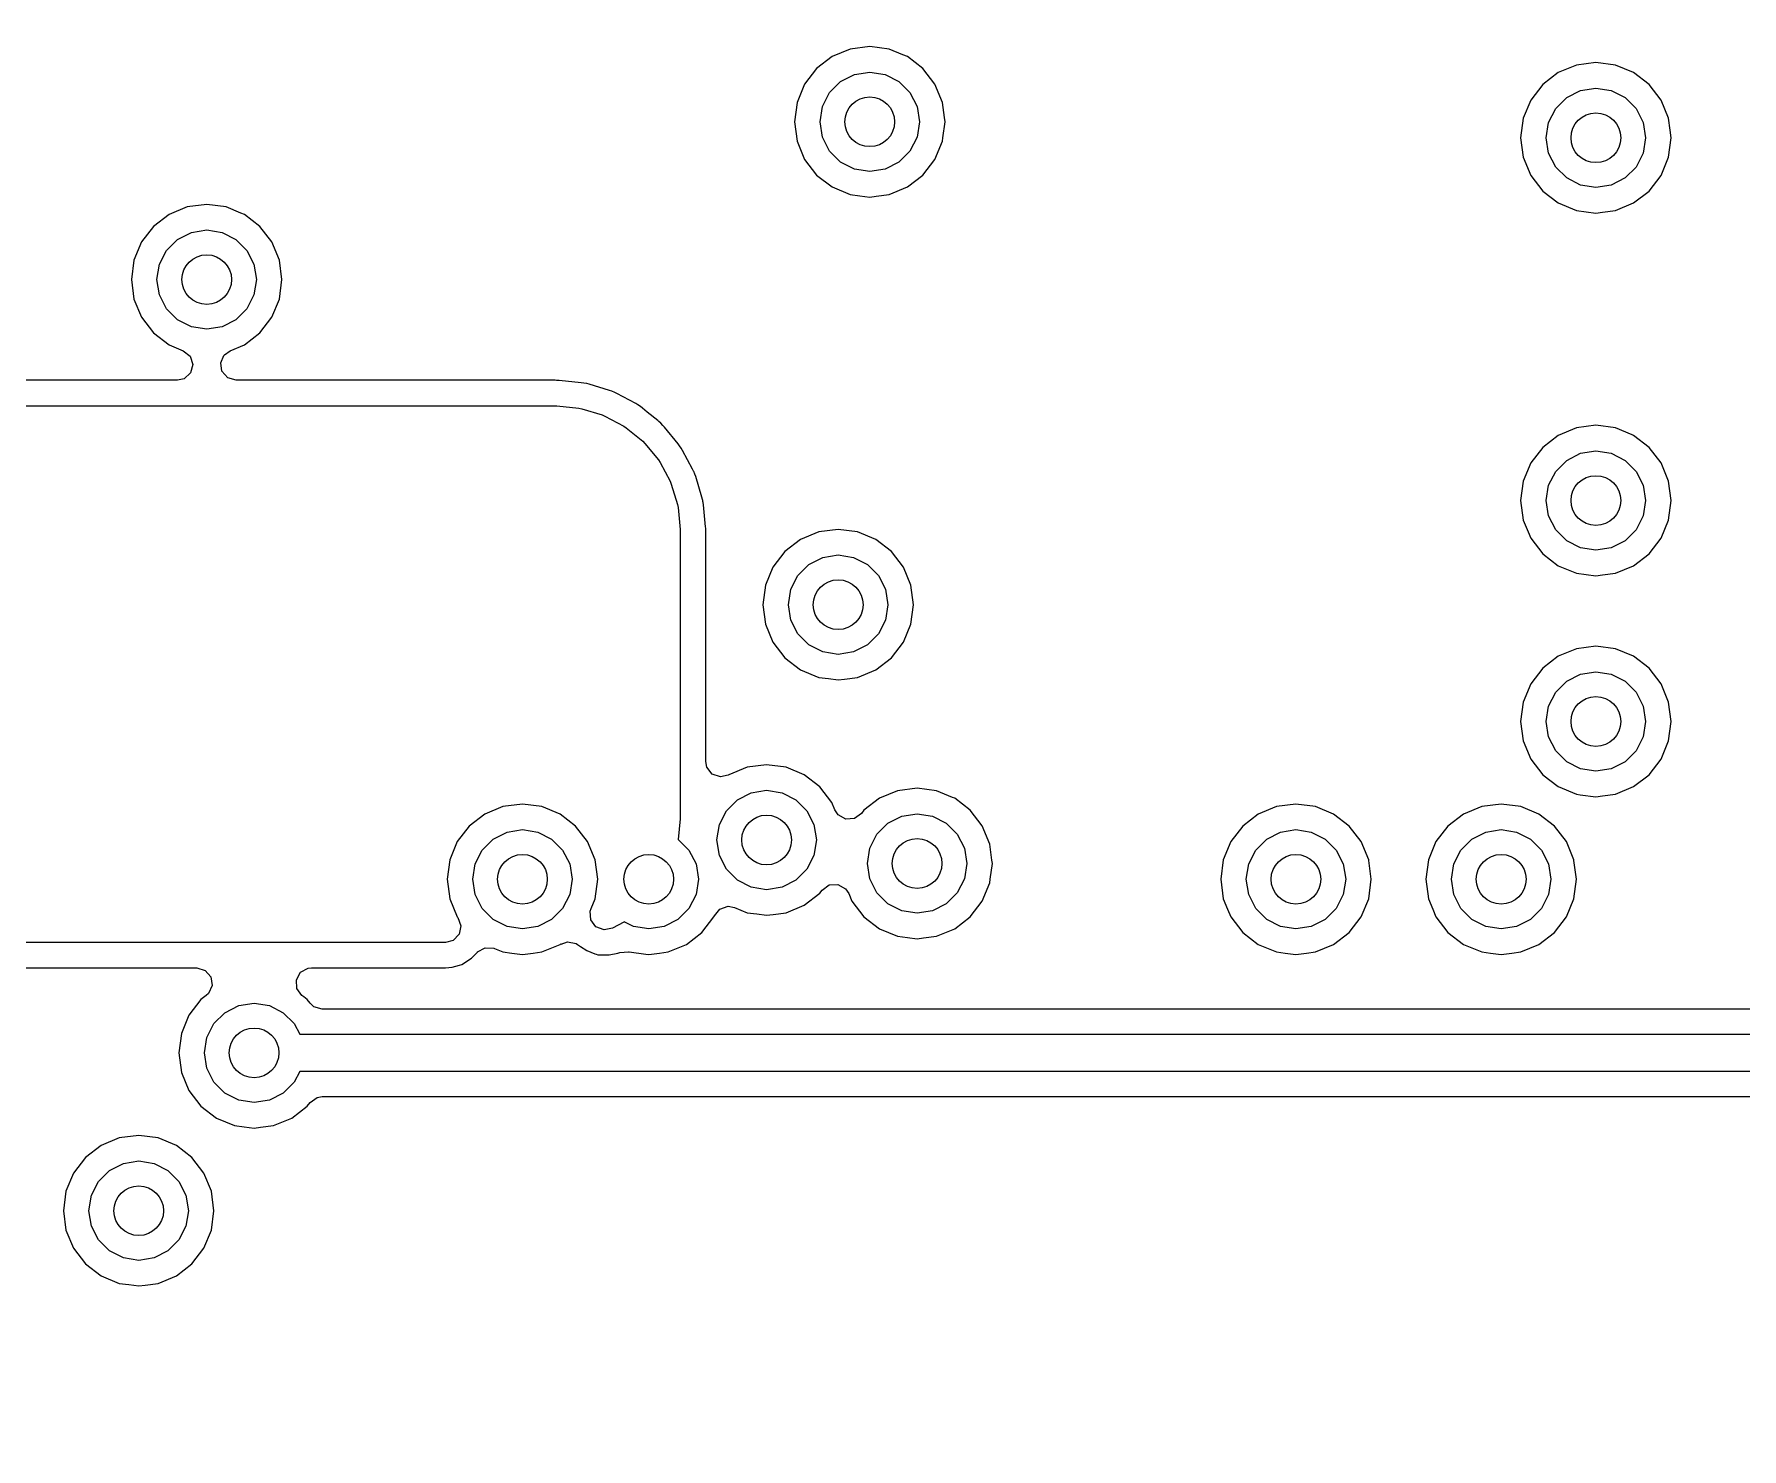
# Model space of a CAD drawing. Extents: x 116 to 183, y -110.2 to -37.6.
# Drawn here: x 140.6 to 154.34, y -66.81 to -55.43 of the extents above; entities that cross this region are included whole.
import ezdxf

# ---------------------------------------------------------------- set-up
doc = ezdxf.new("R2010")
doc.units = 0
doc.layers.add('BLACK', color=7, linetype='CONTINUOUS')

msp = doc.modelspace()

# ---------------------------------------------------------------- linework, layer by layer
at = {"layer": 'BLACK', "linetype": 'CONTINUOUS'}
for p, q in [((147.01716, -55.609463), (146.891718, -55.705718)), ((147.163237, -55.548956), (147.01716, -55.609463)), ((147.163239, -55.548955), (147.163237, -55.548956)), ((147.319999, -55.528318), (147.163239, -55.548955)), ((147.320001, -55.528318), (147.319999, -55.528318)), ((147.47676, -55.548955), (147.320001, -55.528318)), ((147.476762, -55.548956), (147.47676, -55.548955)), ((147.586275, -55.594318), (147.476762, -55.548956)), ((147.622841, -55.609464), (147.586275, -55.594318)), ((147.748282, -55.705718), (147.622841, -55.609464)), ((146.891718, -55.705718), (146.795463, -55.83116)), ((147.084886, -55.810393), (147.196393, -55.753577)), ((147.196393, -55.753577), (147.32, -55.734)), ((147.32, -55.734), (147.443607, -55.753577)), ((147.443607, -55.753577), (147.555114, -55.810393)), ((147.844536, -55.831159), (147.748282, -55.705718)), ((152.85916, -55.738027), (152.733718, -55.834282)), ((153.005237, -55.67752), (152.85916, -55.738027)), ((153.005239, -55.677519), (153.005237, -55.67752)), ((153.161999, -55.656882), (153.005239, -55.677519)), ((153.162001, -55.656882), (153.161999, -55.656882)), ((153.31876, -55.677519), (153.162001, -55.656882)), ((153.318762, -55.67752), (153.31876, -55.677519)), ((153.464841, -55.738028), (153.318762, -55.67752)), ((153.590282, -55.834282), (153.464841, -55.738028)), ((146.795463, -55.83116), (146.734956, -55.977237)), ((146.939577, -56.010393), (146.996393, -55.898886)), ((146.996393, -55.898886), (147.084886, -55.810393)), ((147.555114, -55.810393), (147.643607, -55.898886)), ((147.643607, -55.898886), (147.700423, -56.010393)), ((147.905044, -55.977238), (147.844536, -55.831159)), ((152.733718, -55.834282), (152.637463, -55.959724)), ((152.926886, -55.938957), (153.038393, -55.882141)), ((153.038393, -55.882141), (153.162, -55.862564)), ((153.162, -55.862564), (153.285607, -55.882141)), ((153.285607, -55.882141), (153.397114, -55.938957)), ((153.686536, -55.959723), (153.590282, -55.834282)), ((146.734955, -55.977239), (146.714318, -56.133998)), ((146.734956, -55.977237), (146.734955, -55.977239)), ((146.92, -56.134), (146.939577, -56.010393)), ((147.700423, -56.010393), (147.72, -56.134)), ((147.905044, -55.977239), (147.905044, -55.977238)), ((147.921013, -56.098539), (147.905044, -55.977239)), ((152.637463, -55.959724), (152.576956, -56.105801)), ((152.781577, -56.138957), (152.838393, -56.02745)), ((152.838393, -56.02745), (152.926886, -55.938957)), ((153.397114, -55.938957), (153.485607, -56.02745)), ((153.485607, -56.02745), (153.542423, -56.138957)), ((153.747044, -56.105802), (153.686536, -55.959723)), ((146.714318, -56.133998), (146.714318, -56.134001)), ((146.714318, -56.134001), (146.734955, -56.29076)), ((146.939577, -56.257607), (146.92, -56.134)), ((147.72, -56.134), (147.700423, -56.257607)), ((147.908757, -56.262562), (147.925682, -56.134)), ((147.925682, -56.134), (147.921013, -56.098539)), ((152.576955, -56.105803), (152.556318, -56.262562)), ((152.576956, -56.105801), (152.576955, -56.105803)), ((152.762, -56.262564), (152.781577, -56.138957)), ((153.542423, -56.138957), (153.562, -56.262564)), ((153.747044, -56.105803), (153.747044, -56.105802)), ((153.759445, -56.199998), (153.747044, -56.105803)), ((146.734955, -56.29076), (146.734956, -56.290762)), ((146.734956, -56.290762), (146.795464, -56.436841)), ((146.996393, -56.369114), (146.939577, -56.257607)), ((147.700423, -56.257607), (147.643607, -56.369114)), ((147.844536, -56.436841), (147.905044, -56.290762)), ((147.905044, -56.290762), (147.908757, -56.262562)), ((152.556318, -56.262562), (152.556318, -56.262565)), ((152.556318, -56.262565), (152.576955, -56.419324)), ((152.781577, -56.386171), (152.762, -56.262564)), ((153.562, -56.262564), (153.542423, -56.386171)), ((153.747044, -56.419326), (153.767682, -56.262564)), ((153.759445, -56.200001), (153.759445, -56.199998)), ((153.767682, -56.262564), (153.759445, -56.200001)), ((146.795464, -56.436841), (146.891718, -56.562282)), ((147.084886, -56.457607), (146.996393, -56.369114)), ((147.196393, -56.514423), (147.084886, -56.457607)), ((147.555114, -56.457607), (147.443607, -56.514423)), ((147.643607, -56.369114), (147.555114, -56.457607)), ((147.748282, -56.562282), (147.844536, -56.436841)), ((152.576955, -56.419324), (152.576956, -56.419326)), ((152.576956, -56.419326), (152.637464, -56.565405)), ((152.838393, -56.497678), (152.781577, -56.386171)), ((153.542423, -56.386171), (153.485607, -56.497678)), ((153.686536, -56.565405), (153.747044, -56.419326)), ((146.891718, -56.562282), (147.017159, -56.658536)), ((147.32, -56.534), (147.196393, -56.514423)), ((147.443607, -56.514423), (147.32, -56.534)), ((147.622841, -56.658536), (147.748282, -56.562282)), ((152.637464, -56.565405), (152.733718, -56.690846)), ((152.926886, -56.586171), (152.838393, -56.497678)), ((153.038393, -56.642987), (152.926886, -56.586171)), ((153.397114, -56.586171), (153.285607, -56.642987)), ((153.485607, -56.497678), (153.397114, -56.586171)), ((153.590282, -56.690846), (153.686536, -56.565405)), ((147.017159, -56.658536), (147.163238, -56.719044)), ((147.163238, -56.719044), (147.241619, -56.729363)), ((147.241619, -56.729363), (147.319999, -56.739682)), ((147.320001, -56.739682), (147.372254, -56.732802)), ((147.372254, -56.732802), (147.476762, -56.719044)), ((147.476762, -56.719044), (147.622841, -56.658536)), ((152.733718, -56.690846), (152.859159, -56.7871)), ((153.162, -56.662564), (153.038393, -56.642987)), ((153.285607, -56.642987), (153.162, -56.662564)), ((153.464841, -56.7871), (153.590282, -56.690846)), ((141.829237, -56.818956), (141.68316, -56.879463)), ((141.829239, -56.818955), (141.829237, -56.818956)), ((141.985999, -56.798318), (141.829239, -56.818955)), ((141.986001, -56.798318), (141.985999, -56.798318)), ((142.14276, -56.818955), (141.986001, -56.798318)), ((142.142762, -56.818956), (142.14276, -56.818955)), ((142.261758, -56.868246), (142.142762, -56.818956)), ((142.288841, -56.879464), (142.261758, -56.868246)), ((147.319999, -56.739682), (147.32, -56.739682)), ((147.32, -56.739682), (147.320001, -56.739682)), ((152.859159, -56.7871), (153.005238, -56.847608)), ((153.005238, -56.847608), (153.083619, -56.857927)), ((153.083619, -56.857927), (153.161999, -56.868246)), ((153.161999, -56.868246), (153.162, -56.868246)), ((153.162, -56.868246), (153.162001, -56.868246)), ((153.162001, -56.868246), (153.214254, -56.861366)), ((153.214254, -56.861366), (153.318762, -56.847608)), ((153.318762, -56.847608), (153.464841, -56.7871)), ((141.557718, -56.975718), (141.461463, -57.10116)), ((141.68316, -56.879463), (141.557718, -56.975718)), ((141.862393, -57.023577), (141.986, -57.004)), ((141.986, -57.004), (142.109607, -57.023577)), ((142.414282, -56.975718), (142.288841, -56.879464)), ((142.510536, -57.101159), (142.414282, -56.975718)), ((141.461463, -57.10116), (141.400956, -57.247237)), ((141.662393, -57.168886), (141.750886, -57.080393)), ((141.750886, -57.080393), (141.862393, -57.023577)), ((142.109607, -57.023577), (142.221114, -57.080393)), ((142.221114, -57.080393), (142.309607, -57.168886)), ((142.571044, -57.247238), (142.510536, -57.101159)), ((141.400955, -57.247239), (141.380318, -57.403998)), ((141.400956, -57.247237), (141.400955, -57.247239)), ((141.586, -57.404), (141.605577, -57.280393)), ((141.605577, -57.280393), (141.662393, -57.168886)), ((142.309607, -57.168886), (142.366423, -57.280393)), ((142.366423, -57.280393), (142.386, -57.404)), ((142.591682, -57.404), (142.571044, -57.247238)), ((141.380318, -57.403998), (141.380318, -57.404001)), ((141.380318, -57.404001), (141.400955, -57.56076)), ((141.605577, -57.527607), (141.586, -57.404)), ((142.386, -57.404), (142.366423, -57.527607)), ((142.571044, -57.560762), (142.591682, -57.404)), ((141.400955, -57.56076), (141.400956, -57.560762)), ((141.400956, -57.560762), (141.461464, -57.706841)), ((141.662393, -57.639114), (141.605577, -57.527607)), ((142.366423, -57.527607), (142.309607, -57.639114)), ((142.510536, -57.706841), (142.571044, -57.560762)), ((141.750886, -57.727607), (141.662393, -57.639114)), ((142.309607, -57.639114), (142.221114, -57.727607)), ((141.461464, -57.706841), (141.557718, -57.832282)), ((141.557718, -57.832282), (141.683159, -57.928536)), ((141.862393, -57.784423), (141.750886, -57.727607)), ((141.986, -57.804), (141.862393, -57.784423)), ((142.109607, -57.784423), (141.986, -57.804)), ((142.221114, -57.727607), (142.109607, -57.784423)), ((142.288841, -57.928536), (142.414282, -57.832282)), ((142.414282, -57.832282), (142.510536, -57.706841)), ((141.683159, -57.928536), (141.7976, -57.975939)), ((142.1744, -57.975939), (142.288841, -57.928536)), ((141.7976, -57.975939), (141.852003, -58.01978)), ((141.852003, -58.01978), (141.874068, -58.086074)), ((141.874068, -58.086074), (141.856789, -58.153774)), ((142.099115, -58.072853), (142.125154, -58.015835)), ((142.109059, -58.142011), (142.099115, -58.072853)), ((142.125154, -58.015835), (142.12814, -58.009297)), ((142.12814, -58.009297), (142.1744, -57.975939)), ((141.750147, -58.2145), (139.060895, -58.2145)), ((141.805651, -58.201384), (141.750147, -58.2145)), ((141.856789, -58.153774), (141.805651, -58.201384)), ((142.154814, -58.194815), (142.109059, -58.142011)), ((142.221853, -58.2145), (142.154814, -58.194815)), ((144.789907, -58.2145), (142.221853, -58.2145)), ((144.799989, -58.214747), (144.789907, -58.2145)), ((144.804351, -58.214961), (144.799989, -58.214747)), ((144.812158, -58.215344), (144.804351, -58.214961)), ((144.822188, -58.216085), (144.812158, -58.215344)), ((144.999069, -58.233506), (144.822188, -58.216085)), ((144.999095, -58.233509), (144.999069, -58.233506)), ((145.019008, -58.236462), (144.999095, -58.233509)), ((145.019018, -58.236464), (145.019008, -58.236462)), ((145.042845, -58.241203), (145.019018, -58.236464)), ((145.04285, -58.241204), (145.042845, -58.241203)), ((145.042854, -58.241205), (145.04285, -58.241204)), ((145.042867, -58.241208), (145.042854, -58.241205)), ((145.042891, -58.241214), (145.042867, -58.241208)), ((145.062389, -58.246097), (145.042891, -58.241214)), ((145.06243, -58.246108), (145.062389, -58.246097)), ((145.226652, -58.295924), (145.06243, -58.246108)), ((145.245656, -58.302724), (145.226652, -58.295924)), ((145.268098, -58.312021), (145.245656, -58.302724)), ((145.268108, -58.312026), (145.268098, -58.312021)), ((145.286317, -58.320638), (145.268108, -58.312026)), ((145.28634, -58.32065), (145.286317, -58.320638)), ((145.43765, -58.401526), (145.28634, -58.32065)), ((139.060896, -58.42), (144.789907, -58.42)), ((144.789907, -58.42), (144.802061, -58.420597)), ((144.802061, -58.420597), (144.978941, -58.438018)), ((144.978941, -58.438018), (145.002769, -58.442757)), ((145.002769, -58.442757), (145.167001, -58.492576)), ((145.167001, -58.492576), (145.189453, -58.501877)), ((145.189453, -58.501877), (145.340798, -58.582772)), ((145.437664, -58.401534), (145.43765, -58.401526)), ((145.437669, -58.401537), (145.437664, -58.401534)), ((145.454966, -58.411904), (145.437669, -58.401537)), ((145.454971, -58.411907), (145.454966, -58.411904)), ((145.454972, -58.411908), (145.454971, -58.411907)), ((145.475148, -58.425388), (145.454972, -58.411908)), ((145.475168, -58.425402), (145.475148, -58.425388)), ((145.475178, -58.425409), (145.475168, -58.425402)), ((145.475193, -58.42542), (145.475178, -58.425409)), ((145.475197, -58.425423), (145.475193, -58.42542)), ((145.491363, -58.437411), (145.475197, -58.425423)), ((145.491372, -58.437418), (145.491363, -58.437411)), ((145.491378, -58.437423), (145.491372, -58.437418)), ((145.530381, -58.469432), (145.491378, -58.437423)), ((145.614539, -58.538499), (145.530381, -58.469432)), ((145.340798, -58.582772), (145.36101, -58.596277)), ((145.36101, -58.596277), (145.493666, -58.705145)), ((145.624034, -58.546291), (145.614539, -58.538499)), ((145.638976, -58.559835), (145.624034, -58.546291)), ((145.656164, -58.577023), (145.638976, -58.559835)), ((145.669708, -58.591965), (145.656164, -58.577023)), ((145.778576, -58.724621), (145.669708, -58.591965)), ((152.85916, -58.657463), (152.733718, -58.753718)), ((153.005237, -58.596956), (152.85916, -58.657463)), ((153.005239, -58.596955), (153.005237, -58.596956)), ((153.161999, -58.576318), (153.005239, -58.596955)), ((153.162001, -58.576318), (153.161999, -58.576318)), ((153.31876, -58.596955), (153.162001, -58.576318)), ((153.318762, -58.596956), (153.31876, -58.596955)), ((153.454684, -58.653257), (153.318762, -58.596956)), ((153.464841, -58.657464), (153.454684, -58.653257)), ((153.590282, -58.753718), (153.464841, -58.657464)), ((145.493666, -58.705145), (145.510854, -58.722333)), ((145.510854, -58.722333), (145.619722, -58.854989)), ((145.778577, -58.724623), (145.778576, -58.724621)), ((145.778587, -58.724635), (145.778577, -58.724623)), ((145.790575, -58.740801), (145.778587, -58.724635)), ((145.790604, -58.740841), (145.790575, -58.740801)), ((145.804091, -58.761027), (145.790604, -58.740841)), ((145.804095, -58.761033), (145.804091, -58.761027)), ((145.814462, -58.778329), (145.804095, -58.761033)), ((145.814465, -58.778335), (145.814462, -58.778329)), ((145.814482, -58.778366), (145.814465, -58.778335)), ((145.89535, -58.929659), (145.814482, -58.778366)), ((152.733718, -58.753718), (152.637463, -58.87916)), ((153.038393, -58.801577), (153.162, -58.782)), ((153.162, -58.782), (153.285607, -58.801577)), ((153.686536, -58.879159), (153.590282, -58.753718)), ((145.619722, -58.854989), (145.633227, -58.875201)), ((145.633227, -58.875201), (145.714121, -59.026543)), ((145.895355, -58.929668), (145.89535, -58.929659)), ((145.902955, -58.945738), (145.895355, -58.929668)), ((152.637463, -58.87916), (152.576956, -59.025237)), ((152.838393, -58.946886), (152.926886, -58.858393)), ((152.926886, -58.858393), (153.038393, -58.801577)), ((153.285607, -58.801577), (153.397114, -58.858393)), ((153.397114, -58.858393), (153.485607, -58.946886)), ((153.747044, -59.025238), (153.686536, -58.879159)), ((145.714121, -59.026543), (145.723424, -59.049001)), ((145.723424, -59.049001), (145.77324, -59.213224)), ((145.903976, -58.947897), (145.902955, -58.945738)), ((145.913279, -58.970355), (145.903976, -58.947897)), ((145.920075, -58.989348), (145.913279, -58.970355)), ((145.969891, -59.153571), (145.920075, -58.989348)), ((152.576955, -59.025239), (152.556318, -59.181998)), ((152.576956, -59.025237), (152.576955, -59.025239)), ((152.762, -59.182), (152.781577, -59.058393)), ((152.781577, -59.058393), (152.838393, -58.946886)), ((153.485607, -58.946886), (153.542423, -59.058393)), ((153.542423, -59.058393), (153.562, -59.182)), ((153.767682, -59.182), (153.747044, -59.025238)), ((145.974792, -59.173135), (145.969891, -59.153571)), ((145.976555, -59.181998), (145.974792, -59.173135)), ((145.978271, -59.190627), (145.976555, -59.181998)), ((145.979533, -59.196971), (145.978271, -59.190627)), ((145.98249, -59.216908), (145.979533, -59.196971)), ((152.556318, -59.181998), (152.556318, -59.182001)), ((152.556318, -59.182001), (152.576955, -59.33876)), ((152.781577, -59.305607), (152.762, -59.182)), ((153.562, -59.182), (153.542423, -59.305607)), ((153.747044, -59.338762), (153.767682, -59.182)), ((145.77324, -59.213224), (145.777982, -59.237065)), ((145.777982, -59.237065), (145.795403, -59.413938)), ((145.982492, -59.216923), (145.98249, -59.216908)), ((145.999915, -59.393815), (145.982492, -59.216923)), ((152.576955, -59.33876), (152.576956, -59.338762)), ((152.576956, -59.338762), (152.6168, -59.434955)), ((152.838393, -59.417114), (152.781577, -59.305607)), ((153.542423, -59.305607), (153.485607, -59.417114)), ((153.686536, -59.484841), (153.747044, -59.338762)), ((145.795403, -59.413938), (145.796, -59.426092)), ((145.796, -59.426092), (145.796, -61.731907)), ((146.000655, -59.403836), (145.999915, -59.393815)), ((146.000656, -59.403856), (146.000655, -59.403836)), ((146.001253, -59.41601), (146.000656, -59.403856)), ((146.0015, -59.426092), (146.001253, -59.41601)), ((146.0015, -59.426105), (146.0015, -59.426092)), ((146.0015, -60.019998), (146.0015, -59.426105)), ((146.909237, -59.434956), (146.76316, -59.495463)), ((146.909239, -59.434955), (146.909237, -59.434956)), ((147.065999, -59.414318), (146.909239, -59.434955)), ((147.066001, -59.414318), (147.065999, -59.414318)), ((147.22276, -59.434955), (147.066001, -59.414318)), ((147.222762, -59.434956), (147.22276, -59.434955)), ((147.368841, -59.495464), (147.222762, -59.434956)), ((152.6168, -59.434955), (152.637464, -59.484841)), ((152.637464, -59.484841), (152.733718, -59.610282)), ((152.926886, -59.505607), (152.838393, -59.417114)), ((153.485607, -59.417114), (153.397114, -59.505607)), ((153.590282, -59.610282), (153.686536, -59.484841)), ((146.637718, -59.591718), (146.541463, -59.71716)), ((146.76316, -59.495463), (146.637718, -59.591718)), ((146.942393, -59.639577), (147.066, -59.62)), ((147.066, -59.62), (147.189607, -59.639577)), ((147.494282, -59.591718), (147.368841, -59.495464)), ((147.590536, -59.717159), (147.494282, -59.591718)), ((152.733718, -59.610282), (152.859159, -59.706536)), ((153.038393, -59.562423), (152.926886, -59.505607)), ((153.162, -59.582), (153.038393, -59.562423)), ((153.285607, -59.562423), (153.162, -59.582)), ((153.397114, -59.505607), (153.285607, -59.562423)), ((153.464841, -59.706536), (153.590282, -59.610282)), ((146.541463, -59.71716), (146.480956, -59.863237)), ((146.742393, -59.784886), (146.830886, -59.696393)), ((146.830886, -59.696393), (146.942393, -59.639577)), ((147.189607, -59.639577), (147.301114, -59.696393)), ((147.301114, -59.696393), (147.389607, -59.784886)), ((147.651044, -59.863238), (147.590536, -59.717159)), ((152.859159, -59.706536), (153.005238, -59.767044)), ((153.318762, -59.767044), (153.464841, -59.706536)), ((146.480955, -59.863239), (146.460318, -60.019998)), ((146.480956, -59.863237), (146.480955, -59.863239)), ((146.666, -60.02), (146.685577, -59.896393)), ((146.685577, -59.896393), (146.742393, -59.784886)), ((147.389607, -59.784886), (147.446423, -59.896393)), ((147.446423, -59.896393), (147.466, -60.02)), ((147.671682, -60.02), (147.651044, -59.863238)), ((153.005238, -59.767044), (153.083619, -59.777363)), ((153.083619, -59.777363), (153.161999, -59.787682)), ((153.161999, -59.787682), (153.162, -59.787682)), ((153.162, -59.787682), (153.162001, -59.787682)), ((153.162001, -59.787682), (153.214254, -59.780802)), ((153.214254, -59.780802), (153.318762, -59.767044)), ((146.0015, -60.959998), (146.0015, -60.019998)), ((146.460318, -60.019998), (146.460318, -60.020001)), ((146.460318, -60.020001), (146.480955, -60.17676)), ((146.685577, -60.143607), (146.666, -60.02)), ((147.466, -60.02), (147.446423, -60.143607)), ((147.651044, -60.176762), (147.671682, -60.02)), ((146.742393, -60.255114), (146.685577, -60.143607)), ((147.446423, -60.143607), (147.389607, -60.255114)), ((146.480955, -60.17676), (146.480956, -60.176762)), ((146.480956, -60.176762), (146.541464, -60.322841)), ((146.830886, -60.343607), (146.742393, -60.255114)), ((147.389607, -60.255114), (147.301114, -60.343607)), ((147.590536, -60.322841), (147.651044, -60.176762)), ((146.541464, -60.322841), (146.637718, -60.448282)), ((146.942393, -60.400423), (146.830886, -60.343607)), ((147.066, -60.42), (146.942393, -60.400423)), ((147.189607, -60.400423), (147.066, -60.42)), ((147.301114, -60.343607), (147.189607, -60.400423)), ((147.494282, -60.448282), (147.590536, -60.322841)), ((152.85916, -60.435463), (152.733718, -60.531718)), ((153.005237, -60.374956), (152.85916, -60.435463)), ((153.005239, -60.374955), (153.005237, -60.374956)), ((153.161999, -60.354318), (153.005239, -60.374955)), ((153.162001, -60.354318), (153.161999, -60.354318)), ((153.31876, -60.374955), (153.162001, -60.354318)), ((153.318762, -60.374956), (153.31876, -60.374955)), ((153.464841, -60.435464), (153.318762, -60.374956)), ((153.590282, -60.531718), (153.464841, -60.435464)), ((146.637718, -60.448282), (146.763159, -60.544536)), ((146.763159, -60.544536), (146.909238, -60.605044)), ((147.222762, -60.605044), (147.368841, -60.544536)), ((147.368841, -60.544536), (147.494282, -60.448282)), ((152.733718, -60.531718), (152.637463, -60.65716)), ((152.926886, -60.636393), (153.038393, -60.579577)), ((153.038393, -60.579577), (153.162, -60.56)), ((153.162, -60.56), (153.285607, -60.579577)), ((153.285607, -60.579577), (153.397114, -60.636393)), ((153.686536, -60.657159), (153.590282, -60.531718)), ((146.909238, -60.605044), (146.987619, -60.615363)), ((146.987619, -60.615363), (147.065999, -60.625682)), ((147.065999, -60.625682), (147.066, -60.625682)), ((147.066, -60.625682), (147.066001, -60.625682)), ((147.066001, -60.625682), (147.118254, -60.618802)), ((147.118254, -60.618802), (147.222762, -60.605044)), ((152.637463, -60.65716), (152.576956, -60.803237)), ((152.838393, -60.724886), (152.926886, -60.636393)), ((153.397114, -60.636393), (153.485607, -60.724886)), ((153.747044, -60.803238), (153.686536, -60.657159)), ((152.576955, -60.803239), (152.556318, -60.959998)), ((152.576956, -60.803237), (152.576955, -60.803239)), ((152.762, -60.96), (152.781577, -60.836393)), ((152.781577, -60.836393), (152.838393, -60.724886)), ((153.485607, -60.724886), (153.542423, -60.836393)), ((153.542423, -60.836393), (153.562, -60.96)), ((153.767682, -60.96), (153.747044, -60.803238)), ((146.0015, -61.282047), (146.0015, -60.959998)), ((152.556318, -60.959998), (152.556318, -60.960001)), ((152.556318, -60.960001), (152.576955, -61.11676)), ((152.781577, -61.083607), (152.762, -60.96)), ((153.562, -60.96), (153.542423, -61.083607)), ((153.747044, -61.116762), (153.767682, -60.96)), ((152.576955, -61.11676), (152.576956, -61.116762)), ((152.576956, -61.116762), (152.637464, -61.262841)), ((152.838393, -61.195114), (152.781577, -61.083607)), ((153.542423, -61.083607), (153.485607, -61.195114)), ((153.686536, -61.262841), (153.747044, -61.116762)), ((152.637464, -61.262841), (152.733718, -61.388282)), ((152.926886, -61.283607), (152.838393, -61.195114)), ((153.485607, -61.195114), (153.397114, -61.283607)), ((153.590282, -61.388282), (153.686536, -61.262841)), ((146.010377, -61.32812), (146.0015, -61.282047)), ((146.053561, -61.383046), (146.010377, -61.32812)), ((146.119585, -61.405906), (146.053561, -61.383046)), ((146.179896, -61.391281), (146.119585, -61.405906)), ((146.180337, -61.392346), (146.179896, -61.391281)), ((146.187157, -61.38952), (146.180337, -61.392346)), ((146.187487, -61.389441), (146.187157, -61.38952)), ((146.187834, -61.38924), (146.187487, -61.389441)), ((146.333923, -61.328728), (146.187834, -61.38924)), ((146.333925, -61.328727), (146.333923, -61.328728)), ((146.490685, -61.30809), (146.333925, -61.328727)), ((146.490687, -61.30809), (146.490685, -61.30809)), ((146.647446, -61.328727), (146.490687, -61.30809)), ((146.647448, -61.328728), (146.647446, -61.328727)), ((146.791221, -61.388281), (146.647448, -61.328728)), ((146.793527, -61.389236), (146.791221, -61.388281)), ((146.918968, -61.48549), (146.793527, -61.389236)), ((152.733718, -61.388282), (152.859159, -61.484536)), ((153.038393, -61.340423), (152.926886, -61.283607)), ((153.162, -61.36), (153.038393, -61.340423)), ((153.285607, -61.340423), (153.162, -61.36)), ((153.397114, -61.283607), (153.285607, -61.340423)), ((153.464841, -61.484536), (153.590282, -61.388282)), ((146.255572, -61.590165), (146.367079, -61.533349)), ((146.367079, -61.533349), (146.490686, -61.513772)), ((146.490686, -61.513772), (146.614293, -61.533349)), ((146.614293, -61.533349), (146.7258, -61.590165)), ((147.015222, -61.610931), (146.918968, -61.48549)), ((147.544237, -61.517956), (147.39816, -61.578463)), ((147.544239, -61.517955), (147.544237, -61.517956)), ((147.700999, -61.497318), (147.544239, -61.517955)), ((147.701001, -61.497318), (147.700999, -61.497318)), ((147.85776, -61.517955), (147.701001, -61.497318)), ((147.857762, -61.517956), (147.85776, -61.517955)), ((147.984614, -61.5705), (147.857762, -61.517956)), ((152.859159, -61.484536), (153.005238, -61.545044)), ((153.005238, -61.545044), (153.035819, -61.54907)), ((153.214254, -61.558802), (153.318762, -61.545044)), ((153.318762, -61.545044), (153.464841, -61.484536)), ((144.369237, -61.644956), (144.22316, -61.705463)), ((144.369239, -61.644955), (144.369237, -61.644956)), ((144.525999, -61.624318), (144.369239, -61.644955)), ((144.526001, -61.624318), (144.525999, -61.624318)), ((144.68276, -61.644955), (144.526001, -61.624318)), ((144.682762, -61.644956), (144.68276, -61.644955)), ((144.828841, -61.705464), (144.682762, -61.644956)), ((146.110263, -61.790165), (146.167079, -61.678658)), ((146.167079, -61.678658), (146.255572, -61.590165)), ((146.7258, -61.590165), (146.814293, -61.678658)), ((146.814293, -61.678658), (146.871109, -61.790165)), ((147.040462, -61.671868), (147.015222, -61.610931)), ((147.0663, -61.711039), (147.040462, -61.671868)), ((147.272716, -61.67472), (147.253395, -61.699899)), ((147.272717, -61.674719), (147.272716, -61.67472)), ((147.272718, -61.674718), (147.272717, -61.674719)), ((147.398159, -61.578464), (147.272718, -61.674718)), ((147.39816, -61.578463), (147.398159, -61.578464)), ((148.003841, -61.578464), (147.984614, -61.5705)), ((148.129282, -61.674718), (148.003841, -61.578464)), ((148.225536, -61.800159), (148.129282, -61.674718)), ((150.592237, -61.644956), (150.44616, -61.705463)), ((150.592239, -61.644955), (150.592237, -61.644956)), ((150.748999, -61.624318), (150.592239, -61.644955)), ((150.749001, -61.624318), (150.748999, -61.624318)), ((150.90576, -61.644955), (150.749001, -61.624318)), ((150.905762, -61.644956), (150.90576, -61.644955)), ((151.051841, -61.705464), (150.905762, -61.644956)), ((152.243237, -61.644956), (152.09716, -61.705463)), ((152.243239, -61.644955), (152.243237, -61.644956)), ((152.399999, -61.624318), (152.243239, -61.644955)), ((152.400001, -61.624318), (152.399999, -61.624318)), ((152.55676, -61.644955), (152.400001, -61.624318)), ((152.556762, -61.644956), (152.55676, -61.644955)), ((152.702841, -61.705464), (152.556762, -61.644956)), ((153.035819, -61.54907), (153.161999, -61.565682)), ((153.161999, -61.565682), (153.162, -61.565682)), ((153.162, -61.565682), (153.162001, -61.565682)), ((153.162001, -61.565682), (153.214254, -61.558802)), ((144.097718, -61.801718), (144.001463, -61.92716)), ((144.22316, -61.705463), (144.097718, -61.801718)), ((144.954282, -61.801718), (144.828841, -61.705464)), ((145.050536, -61.927159), (144.954282, -61.801718)), ((145.795403, -61.744061), (145.779207, -61.908486)), ((145.796, -61.731907), (145.795403, -61.744061)), ((146.090686, -61.913772), (146.110263, -61.790165)), ((146.871109, -61.790165), (146.890686, -61.913772)), ((147.127219, -61.745253), (147.0663, -61.711039)), ((147.196965, -61.7411), (147.127219, -61.745253)), ((147.253395, -61.699899), (147.196965, -61.7411)), ((147.377393, -61.867886), (147.465886, -61.779393)), ((147.465886, -61.779393), (147.577393, -61.722577)), ((147.577393, -61.722577), (147.701, -61.703)), ((147.701, -61.703), (147.824607, -61.722577)), ((147.824607, -61.722577), (147.936114, -61.779393)), ((147.936114, -61.779393), (148.024607, -61.867886)), ((148.286044, -61.946238), (148.225536, -61.800159)), ((150.320718, -61.801718), (150.224463, -61.92716)), ((150.44616, -61.705463), (150.320718, -61.801718)), ((151.177282, -61.801718), (151.051841, -61.705464)), ((151.273536, -61.927159), (151.177282, -61.801718)), ((151.971718, -61.801718), (151.875463, -61.92716)), ((152.09716, -61.705463), (151.971718, -61.801718)), ((152.828282, -61.801718), (152.702841, -61.705464)), ((152.924536, -61.927159), (152.828282, -61.801718)), ((144.001463, -61.92716), (143.940956, -62.073237)), ((144.202393, -61.994886), (144.290886, -61.906393)), ((144.290886, -61.906393), (144.402393, -61.849577)), ((144.402393, -61.849577), (144.526, -61.83)), ((144.526, -61.83), (144.649607, -61.849577)), ((144.649607, -61.849577), (144.761114, -61.906393)), ((144.761114, -61.906393), (144.849607, -61.994886)), ((145.111044, -62.073238), (145.050536, -61.927159)), ((145.779207, -61.908486), (145.865607, -61.994886)), ((146.110263, -62.037379), (146.090686, -61.913772)), ((146.890686, -61.913772), (146.871109, -62.037379)), ((147.320577, -61.979393), (147.377393, -61.867886)), ((148.024607, -61.867886), (148.081423, -61.979393)), ((148.286044, -61.946239), (148.286044, -61.946238)), ((148.303099, -62.075787), (148.286044, -61.946239)), ((150.224463, -61.92716), (150.163956, -62.073237)), ((150.425393, -61.994886), (150.513886, -61.906393)), ((150.513886, -61.906393), (150.625393, -61.849577)), ((150.625393, -61.849577), (150.749, -61.83)), ((150.749, -61.83), (150.872607, -61.849577)), ((150.872607, -61.849577), (150.984114, -61.906393)), ((150.984114, -61.906393), (151.072607, -61.994886)), ((151.334044, -62.073238), (151.273536, -61.927159)), ((151.875463, -61.92716), (151.814956, -62.073237)), ((152.076393, -61.994886), (152.164886, -61.906393)), ((152.164886, -61.906393), (152.276393, -61.849577)), ((152.276393, -61.849577), (152.4, -61.83)), ((152.4, -61.83), (152.523607, -61.849577)), ((152.523607, -61.849577), (152.635114, -61.906393)), ((152.635114, -61.906393), (152.723607, -61.994886)), ((152.985044, -62.073238), (152.924536, -61.927159)), ((143.940955, -62.073239), (143.920318, -62.229998)), ((143.940956, -62.073237), (143.940955, -62.073239)), ((144.145577, -62.106393), (144.202393, -61.994886)), ((144.849607, -61.994886), (144.906423, -62.106393)), ((145.131682, -62.23), (145.111044, -62.073238)), ((145.865607, -61.994886), (145.922423, -62.106393)), ((146.167079, -62.148886), (146.110263, -62.037379)), ((146.871109, -62.037379), (146.814293, -62.148886)), ((147.301, -62.103), (147.320577, -61.979393)), ((148.081423, -61.979393), (148.101, -62.103)), ((148.306682, -62.103), (148.303099, -62.075787)), ((150.163955, -62.073239), (150.143318, -62.229998)), ((150.163956, -62.073237), (150.163955, -62.073239)), ((150.368577, -62.106393), (150.425393, -61.994886)), ((151.072607, -61.994886), (151.129423, -62.106393)), ((151.334649, -62.077833), (151.334044, -62.073238)), ((151.354463, -62.22834), (151.334649, -62.077833)), ((151.814955, -62.073239), (151.794318, -62.229998)), ((151.814956, -62.073237), (151.814955, -62.073239)), ((152.019577, -62.106393), (152.076393, -61.994886)), ((152.723607, -61.994886), (152.780423, -62.106393)), ((152.985649, -62.077833), (152.985044, -62.073238)), ((153.005463, -62.22834), (152.985649, -62.077833)), ((143.920318, -62.229998), (143.920318, -62.230001)), ((143.920318, -62.230001), (143.940955, -62.38676)), ((144.126, -62.23), (144.145577, -62.106393)), ((144.145577, -62.353607), (144.126, -62.23)), ((144.906423, -62.106393), (144.926, -62.23)), ((144.926, -62.23), (144.906423, -62.353607)), ((145.111044, -62.386762), (145.131682, -62.23)), ((145.922423, -62.106393), (145.942, -62.23)), ((145.942, -62.23), (145.922423, -62.353607)), ((146.255572, -62.237379), (146.167079, -62.148886)), ((146.814293, -62.148886), (146.7258, -62.237379)), ((147.320577, -62.226607), (147.301, -62.103)), ((147.377393, -62.338114), (147.320577, -62.226607)), ((148.081423, -62.226607), (148.024607, -62.338114)), ((148.101, -62.103), (148.081423, -62.226607)), ((148.286044, -62.259762), (148.289962, -62.229998)), ((148.289962, -62.229998), (148.306682, -62.103)), ((150.143318, -62.229998), (150.143318, -62.230001)), ((150.143318, -62.230001), (150.163955, -62.38676)), ((150.349, -62.23), (150.368577, -62.106393)), ((150.368577, -62.353607), (150.349, -62.23)), ((151.129423, -62.106393), (151.149, -62.23)), ((151.149, -62.23), (151.129423, -62.353607)), ((151.334044, -62.386762), (151.354682, -62.23)), ((151.354682, -62.229998), (151.354463, -62.22834)), ((151.354682, -62.23), (151.354682, -62.229998)), ((151.794318, -62.229998), (151.794318, -62.230001)), ((151.794318, -62.230001), (151.814955, -62.38676)), ((152, -62.23), (152.019577, -62.106393)), ((152.019577, -62.353607), (152, -62.23)), ((152.780423, -62.106393), (152.8, -62.23)), ((152.8, -62.23), (152.780423, -62.353607)), ((152.985044, -62.386762), (153.005682, -62.23)), ((153.005682, -62.23), (153.005463, -62.22834)), ((144.202393, -62.465114), (144.145577, -62.353607)), ((144.906423, -62.353607), (144.849607, -62.465114)), ((145.922423, -62.353607), (145.865607, -62.465114)), ((146.367079, -62.294195), (146.255572, -62.237379)), ((146.490686, -62.313772), (146.367079, -62.294195)), ((146.614293, -62.294195), (146.490686, -62.313772)), ((146.7258, -62.237379), (146.614293, -62.294195)), ((146.793527, -62.438308), (146.918968, -62.342054)), ((146.918968, -62.342054), (146.938289, -62.316874)), ((146.938289, -62.316874), (146.994715, -62.275672)), ((146.994715, -62.275672), (147.064461, -62.271517)), ((147.064461, -62.271517), (147.125382, -62.305729)), ((147.125382, -62.305729), (147.151225, -62.344909)), ((147.151225, -62.344909), (147.176462, -62.405838)), ((147.465886, -62.426607), (147.377393, -62.338114)), ((148.024607, -62.338114), (147.936114, -62.426607)), ((148.225536, -62.405841), (148.286044, -62.259762)), ((150.425393, -62.465114), (150.368577, -62.353607)), ((151.129423, -62.353607), (151.072607, -62.465114)), ((152.076393, -62.465114), (152.019577, -62.353607)), ((152.780423, -62.353607), (152.723607, -62.465114)), ((143.940955, -62.38676), (143.940956, -62.386762)), ((143.940956, -62.386762), (144.001463, -62.53284)), ((144.290886, -62.553607), (144.202393, -62.465114)), ((144.849607, -62.465114), (144.761114, -62.553607)), ((145.071703, -62.486384), (145.078062, -62.466386)), ((145.076065, -62.556118), (145.071703, -62.486384)), ((145.078062, -62.466386), (145.111044, -62.386762)), ((145.865607, -62.465114), (145.777114, -62.553607)), ((146.070271, -62.523823), (146.11411, -62.469421)), ((146.11411, -62.469421), (146.180404, -62.447355)), ((146.180404, -62.447355), (146.232282, -62.456714)), ((146.232282, -62.456714), (146.333924, -62.498816)), ((146.333924, -62.498816), (146.412305, -62.509135)), ((146.54294, -62.512574), (146.647448, -62.498816)), ((146.647448, -62.498816), (146.793527, -62.438308)), ((147.176462, -62.405838), (147.176463, -62.405839)), ((147.176463, -62.405839), (147.176464, -62.405841)), ((147.176464, -62.405841), (147.272718, -62.531282)), ((147.577393, -62.483423), (147.465886, -62.426607)), ((147.701, -62.503), (147.577393, -62.483423)), ((147.824607, -62.483423), (147.701, -62.503)), ((147.936114, -62.426607), (147.824607, -62.483423)), ((148.129282, -62.531282), (148.225536, -62.405841)), ((150.163955, -62.38676), (150.163956, -62.386762)), ((150.163956, -62.386762), (150.198194, -62.469421)), ((150.198194, -62.469421), (150.224464, -62.532841)), ((150.513886, -62.553607), (150.425393, -62.465114)), ((151.072607, -62.465114), (150.984114, -62.553607)), ((151.273536, -62.532841), (151.334044, -62.386762)), ((151.814955, -62.38676), (151.814956, -62.386762)), ((151.814956, -62.386762), (151.849194, -62.469421)), ((151.849194, -62.469421), (151.875464, -62.532841)), ((152.164886, -62.553607), (152.076393, -62.465114)), ((152.723607, -62.465114), (152.635114, -62.553607)), ((152.924536, -62.532841), (152.985044, -62.386762)), ((144.001463, -62.53284), (144.001464, -62.532841)), ((144.001464, -62.532841), (144.005816, -62.538513)), ((144.005816, -62.538513), (144.031011, -62.603681)), ((144.031011, -62.603681), (144.016973, -62.672126)), ((144.402393, -62.610423), (144.290886, -62.553607)), ((144.526, -62.63), (144.402393, -62.610423)), ((144.649607, -62.610423), (144.526, -62.63)), ((144.761114, -62.553607), (144.649607, -62.610423)), ((145.117435, -62.612423), (145.076065, -62.556118)), ((145.182679, -62.637423), (145.117435, -62.612423)), ((145.251082, -62.623181), (145.182679, -62.637423)), ((145.340798, -62.575227), (145.251082, -62.623181)), ((145.344483, -62.572764), (145.340798, -62.575227)), ((145.418393, -62.610423), (145.344483, -62.572764)), ((145.542, -62.63), (145.418393, -62.610423)), ((145.665607, -62.610423), (145.542, -62.63)), ((145.777114, -62.553607), (145.665607, -62.610423)), ((145.970282, -62.658282), (146.066536, -62.532841)), ((146.066536, -62.532841), (146.070271, -62.523823)), ((146.412305, -62.509135), (146.490685, -62.519454)), ((146.490685, -62.519454), (146.490686, -62.519454)), ((146.490686, -62.519454), (146.490687, -62.519454)), ((146.490687, -62.519454), (146.54294, -62.512574)), ((147.272718, -62.531282), (147.398159, -62.627536)), ((147.398159, -62.627536), (147.544238, -62.688044)), ((147.857762, -62.688044), (148.003841, -62.627536)), ((148.003841, -62.627536), (148.129282, -62.531282)), ((150.224464, -62.532841), (150.320718, -62.658282)), ((150.625393, -62.610423), (150.513886, -62.553607)), ((150.749, -62.63), (150.625393, -62.610423)), ((150.872607, -62.610423), (150.749, -62.63)), ((150.984114, -62.553607), (150.872607, -62.610423)), ((151.177282, -62.658282), (151.273536, -62.532841)), ((151.875464, -62.532841), (151.971718, -62.658282)), ((152.276393, -62.610423), (152.164886, -62.553607)), ((152.4, -62.63), (152.276393, -62.610423)), ((152.523607, -62.610423), (152.4, -62.63)), ((152.635114, -62.553607), (152.523607, -62.610423)), ((152.828282, -62.658282), (152.924536, -62.532841)), ((143.907441, -62.738), (139.651637, -62.738)), ((143.96816, -62.722117), (143.907441, -62.738)), ((144.016973, -62.672126), (143.96816, -62.722117)), ((144.164924, -62.814751), (144.225843, -62.780537)), ((144.225843, -62.780537), (144.295589, -62.784689)), ((144.682762, -62.815044), (144.828841, -62.754536)), ((144.828841, -62.754536), (144.828845, -62.754532)), ((144.828845, -62.754532), (144.835876, -62.750474)), ((144.835876, -62.750474), (144.837407, -62.753125)), ((144.837407, -62.753125), (144.888986, -62.733161)), ((144.888986, -62.733161), (144.957437, -62.747172)), ((144.957437, -62.747172), (144.968376, -62.753712)), ((144.968376, -62.753712), (144.993009, -62.770217)), ((144.993009, -62.770217), (145.043905, -62.804318)), ((145.698762, -62.815044), (145.844841, -62.754536)), ((145.844841, -62.754536), (145.970282, -62.658282)), ((147.544238, -62.688044), (147.622619, -62.698363)), ((147.622619, -62.698363), (147.700999, -62.708682)), ((147.700999, -62.708682), (147.701, -62.708682)), ((147.701, -62.708682), (147.701001, -62.708682)), ((147.701001, -62.708682), (147.753254, -62.701802)), ((147.753254, -62.701802), (147.857762, -62.688044)), ((150.320718, -62.658282), (150.446159, -62.754536)), ((150.446159, -62.754536), (150.592238, -62.815044)), ((150.905762, -62.815044), (151.051841, -62.754536)), ((151.051841, -62.754536), (151.177282, -62.658282)), ((151.971718, -62.658282), (152.097159, -62.754536)), ((152.097159, -62.754536), (152.243238, -62.815044)), ((152.556762, -62.815044), (152.702841, -62.754536)), ((152.702841, -62.754536), (152.828282, -62.658282)), ((143.959446, -62.936811), (144.020165, -62.920928)), ((144.020165, -62.920928), (144.03834, -62.915262)), ((144.03834, -62.915262), (144.115192, -62.865685)), ((144.115192, -62.865685), (144.164005, -62.815694)), ((144.164005, -62.815694), (144.164018, -62.815678)), ((144.164018, -62.815678), (144.164924, -62.814751)), ((144.295589, -62.784689), (144.301081, -62.786812)), ((144.301081, -62.786812), (144.369238, -62.815044)), ((144.369238, -62.815044), (144.440038, -62.824365)), ((144.440038, -62.824365), (144.525999, -62.835682)), ((144.525999, -62.835682), (144.526, -62.835682)), ((144.526, -62.835682), (144.526001, -62.835682)), ((144.526001, -62.835682), (144.611946, -62.824367)), ((144.611946, -62.824367), (144.682762, -62.815044)), ((145.043905, -62.804318), (145.109149, -62.829318)), ((145.109149, -62.829318), (145.109157, -62.82932)), ((145.109157, -62.82932), (145.109161, -62.829322)), ((145.109161, -62.829322), (145.119174, -62.832471)), ((145.119174, -62.832471), (145.133128, -62.83686)), ((145.133128, -62.83686), (145.224567, -62.838609)), ((145.224567, -62.838609), (145.29297, -62.824367)), ((145.29297, -62.824367), (145.310252, -62.818095)), ((145.310252, -62.818095), (145.379985, -62.813732)), ((145.379985, -62.813732), (145.38464, -62.814884)), ((145.38464, -62.814884), (145.385234, -62.815042)), ((145.385234, -62.815042), (145.385238, -62.815044)), ((145.385238, -62.815044), (145.518231, -62.832552)), ((145.518231, -62.832552), (145.541999, -62.835682)), ((145.541999, -62.835682), (145.542, -62.835682)), ((145.542, -62.835682), (145.542001, -62.835682)), ((145.542001, -62.835682), (145.627946, -62.824367)), ((145.627946, -62.824367), (145.698762, -62.815044)), ((150.592238, -62.815044), (150.663038, -62.824365)), ((150.663038, -62.824365), (150.748999, -62.835682)), ((150.748999, -62.835682), (150.749, -62.835682)), ((150.749, -62.835682), (150.749001, -62.835682)), ((150.749001, -62.835682), (150.834946, -62.824367)), ((150.834946, -62.824367), (150.905762, -62.815044)), ((152.243238, -62.815044), (152.314038, -62.824365)), ((152.314038, -62.824365), (152.399999, -62.835682)), ((152.399999, -62.835682), (152.4, -62.835682)), ((152.4, -62.835682), (152.400001, -62.835682)), ((152.400001, -62.835682), (152.485946, -62.824367)), ((152.485946, -62.824367), (152.556762, -62.815044)), ((139.651641, -62.9435), (141.906033, -62.9435)), ((141.906033, -62.9435), (141.973072, -62.963185)), ((141.973072, -62.963185), (142.018827, -63.015989)), ((142.018827, -63.015989), (142.028771, -63.085147)), ((142.707123, -63.039702), (142.741335, -62.978782)), ((142.711278, -63.109448), (142.707123, -63.039702)), ((142.741335, -62.978782), (142.803052, -62.946029)), ((142.803052, -62.946029), (142.827967, -62.9435)), ((142.827967, -62.9435), (143.907434, -62.9435)), ((143.907434, -62.9435), (143.907441, -62.9435)), ((143.907441, -62.9435), (143.959446, -62.936811)), ((141.981519, -63.165876), (141.938719, -63.198716)), ((141.999746, -63.148703), (141.981519, -63.165876)), ((142.028771, -63.085147), (141.999746, -63.148703)), ((142.75248, -63.165875), (142.711278, -63.109448)), ((142.766977, -63.176999), (142.75248, -63.165875)), ((142.79528, -63.198716), (142.766977, -63.176999)), ((141.842463, -63.32416), (141.781956, -63.470237)), ((141.938719, -63.198716), (141.842463, -63.32416)), ((142.043393, -63.391886), (142.131886, -63.303393)), ((142.131886, -63.303393), (142.243393, -63.246577)), ((142.243393, -63.246577), (142.367, -63.227)), ((142.367, -63.227), (142.490607, -63.246577)), ((142.490607, -63.246577), (142.602114, -63.303393)), ((142.602114, -63.303393), (142.690607, -63.391886)), ((142.79528, -63.198717), (142.79528, -63.198716)), ((142.795282, -63.198718), (142.79528, -63.198717)), ((142.817742, -63.227989), (142.795282, -63.198718)), ((142.849077, -63.256815), (142.817742, -63.227989)), ((142.916116, -63.2765), (142.849077, -63.256815)), ((158.796143, -63.2765), (142.916116, -63.2765)), ((141.781955, -63.470239), (141.761318, -63.626998)), ((141.781956, -63.470237), (141.781955, -63.470239)), ((141.986577, -63.503393), (142.043393, -63.391886)), ((142.690607, -63.391886), (142.733975, -63.477)), ((141.967, -63.627), (141.986577, -63.503393)), ((142.733975, -63.477), (158.75, -63.477)), ((141.761318, -63.626998), (141.761318, -63.627001)), ((141.761318, -63.627001), (141.781955, -63.78376)), ((141.986577, -63.750607), (141.967, -63.627)), ((141.781955, -63.78376), (141.781956, -63.783762)), ((141.781956, -63.783762), (141.842464, -63.929841)), ((142.043393, -63.862114), (141.986577, -63.750607)), ((142.131886, -63.950607), (142.043393, -63.862114)), ((142.690607, -63.862114), (142.602114, -63.950607)), ((142.733975, -63.777), (142.690607, -63.862114)), ((158.687868, -63.777), (142.733975, -63.777)), ((141.842464, -63.929841), (141.938718, -64.055282)), ((142.243393, -64.007423), (142.131886, -63.950607)), ((142.367, -64.027), (142.243393, -64.007423)), ((142.490607, -64.007423), (142.367, -64.027)), ((142.602114, -63.950607), (142.490607, -64.007423)), ((142.817741, -64.026011), (142.874168, -63.984811)), ((142.874168, -63.984811), (142.916116, -63.9775)), ((142.916116, -63.9775), (158.553456, -63.9775)), ((141.938718, -64.055282), (142.064159, -64.151536)), ((142.064159, -64.151536), (142.210238, -64.212044)), ((142.523762, -64.212044), (142.669841, -64.151536)), ((142.669841, -64.151536), (142.795282, -64.055282)), ((142.795282, -64.055282), (142.817741, -64.026011)), ((141.438999, -64.291318), (141.282239, -64.311955)), ((141.439001, -64.291318), (141.438999, -64.291318)), ((141.59576, -64.311955), (141.439001, -64.291318)), ((142.210238, -64.212044), (142.288619, -64.222363)), ((142.288619, -64.222363), (142.366999, -64.232682)), ((142.366999, -64.232682), (142.367, -64.232682)), ((142.367, -64.232682), (142.367001, -64.232682)), ((142.367001, -64.232682), (142.419254, -64.225802)), ((142.419254, -64.225802), (142.523762, -64.212044)), ((141.13616, -64.372463), (141.010718, -64.468718)), ((141.282237, -64.311956), (141.13616, -64.372463)), ((141.282239, -64.311955), (141.282237, -64.311956)), ((141.595762, -64.311956), (141.59576, -64.311955)), ((141.741841, -64.372464), (141.595762, -64.311956)), ((141.867282, -64.468718), (141.741841, -64.372464)), ((141.010718, -64.468718), (140.914463, -64.59416)), ((141.203886, -64.573393), (141.315393, -64.516577)), ((141.315393, -64.516577), (141.439, -64.497)), ((141.439, -64.497), (141.562607, -64.516577)), ((141.562607, -64.516577), (141.674114, -64.573393)), ((141.963536, -64.594159), (141.867282, -64.468718)), ((140.914463, -64.59416), (140.853956, -64.740237)), ((141.058577, -64.773393), (141.115393, -64.661886)), ((141.115393, -64.661886), (141.203886, -64.573393)), ((141.674114, -64.573393), (141.762607, -64.661886)), ((141.762607, -64.661886), (141.819423, -64.773393)), ((142.024044, -64.740238), (141.963536, -64.594159)), ((140.853955, -64.740239), (140.833318, -64.896998)), ((140.853956, -64.740237), (140.853955, -64.740239)), ((141.039, -64.897), (141.058577, -64.773393)), ((141.819423, -64.773393), (141.839, -64.897)), ((142.044682, -64.897), (142.024044, -64.740238)), ((140.833318, -64.896998), (140.833318, -64.897001)), ((140.833318, -64.897001), (140.853955, -65.05376)), ((141.058577, -65.020607), (141.039, -64.897)), ((141.839, -64.897), (141.819423, -65.020607)), ((142.024044, -65.053762), (142.044682, -64.897)), ((140.853955, -65.05376), (140.853956, -65.053762)), ((140.853956, -65.053762), (140.914464, -65.199841)), ((141.115393, -65.132114), (141.058577, -65.020607)), ((141.819423, -65.020607), (141.762607, -65.132114)), ((141.963536, -65.199841), (142.024044, -65.053762)), ((140.914464, -65.199841), (141.010718, -65.325282)), ((141.203886, -65.220607), (141.115393, -65.132114)), ((141.315393, -65.277423), (141.203886, -65.220607)), ((141.674114, -65.220607), (141.562607, -65.277423)), ((141.762607, -65.132114), (141.674114, -65.220607)), ((141.867282, -65.325282), (141.963536, -65.199841)), ((141.010718, -65.325282), (141.136159, -65.421536)), ((141.439, -65.297), (141.315393, -65.277423)), ((141.562607, -65.277423), (141.439, -65.297)), ((141.741841, -65.421536), (141.867282, -65.325282)), ((141.136159, -65.421536), (141.282238, -65.482044)), ((141.282238, -65.482044), (141.360619, -65.492363)), ((141.360619, -65.492363), (141.438999, -65.502682)), ((141.438999, -65.502682), (141.439, -65.502682)), ((141.439, -65.502682), (141.439001, -65.502682)), ((141.439001, -65.502682), (141.491254, -65.495802)), ((141.491254, -65.495802), (141.595762, -65.482044)), ((141.595762, -65.482044), (141.741841, -65.421536))]:
    msp.add_line(p, q, dxfattribs=at)
at = {"layer": 'BLACK'}
for centre in [(147.32, -56.134), (153.162, -56.262564), (141.986, -57.404), (153.162, -59.182), (147.066, -60.02), (153.162, -60.96), (146.490686, -61.913772), (147.701, -62.103), (144.526, -62.23), (145.542, -62.23), (150.749, -62.23), (152.4, -62.23), (142.367, -63.627), (141.439, -64.897)]:
    msp.add_circle(centre, 0.2, dxfattribs=at)
msp.add_arc((149.450502, -71.074296), 33.5, 0, 180, dxfattribs=at)

doc.saveas('drawing.dxf')
